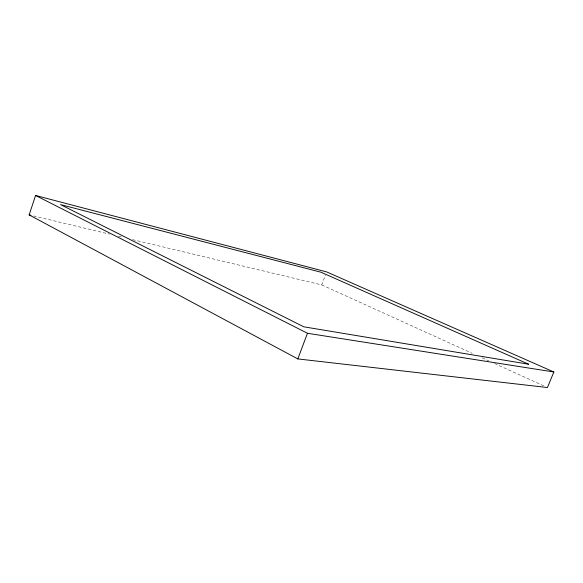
<?xml version="1.0" encoding="UTF-8"?>
<svg xmlns="http://www.w3.org/2000/svg" width="583" height="583" viewBox="0 0 583 583"><rect width="100%" height="100%" fill="white"/><g stroke="black" fill="none" stroke-linecap="round" stroke-linejoin="round"><path stroke-width="0.44" stroke-dasharray="2.92 2.19" d="M132.574 239.635L321.736 284.905L325.401 275.154M33.566 215.936L109.589 234.133M118.429 236.246L122.845 237.303M321.736 284.905L472.194 353.32M482.112 357.831L488.729 360.833M494.515 363.464L544.945 386.398"/><path stroke-width="0.87" d="M29.15 214.879L35.578 195.473L326.618 271.897L553.85 371.983L547.422 387.527L297.811 358.917L29.15 214.879L30.921 215.302M297.811 358.917L307.46 333.272L553.85 371.983M35.578 195.473L307.46 333.272M528.584 364.215L303.743 326.801L60.53 204.597L320.971 272.217L528.584 364.215"/></g></svg>
